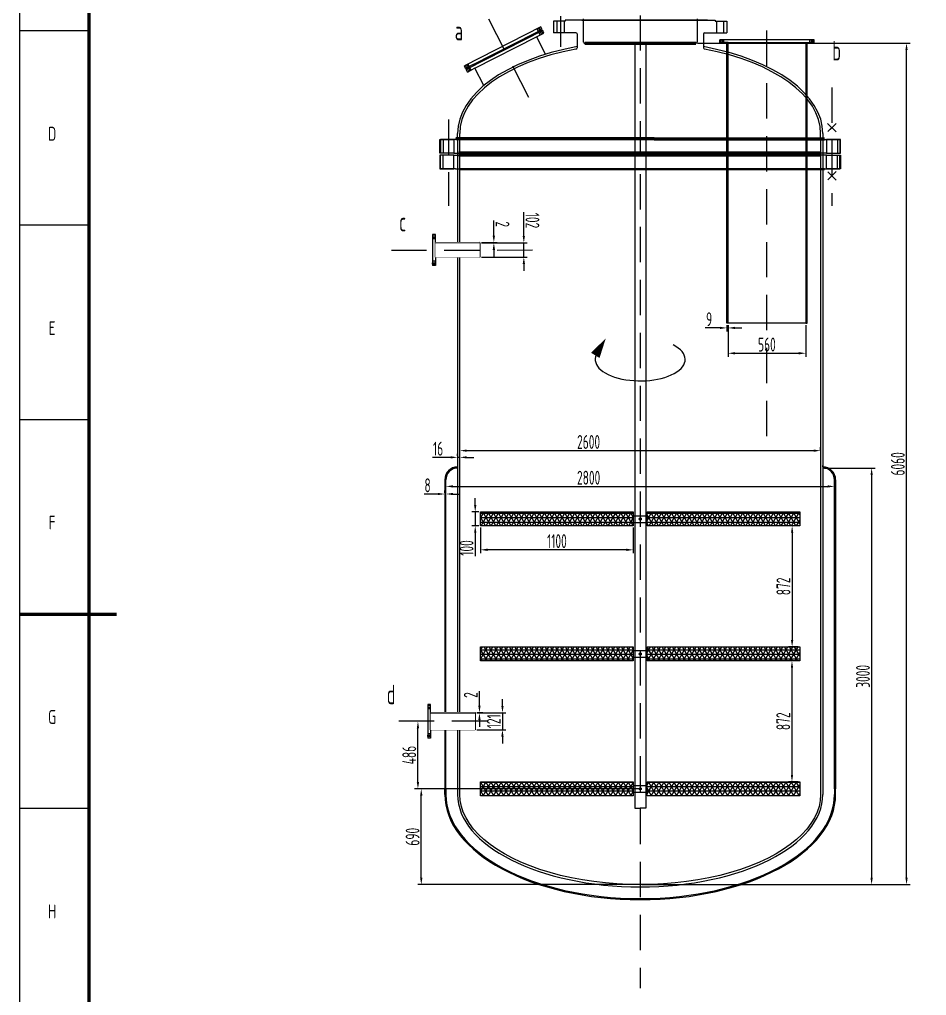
# Model space of a CAD drawing. Header units: millimetres. Extents: x 5997 to 6592, y 1999 to 2840.
# Drawn here: x 5997.7 to 6324.4, y 2282.6 to 2634 of the extents above; entities that cross this region are included whole.
import ezdxf

# ---------------------------------------------------------------- set-up
doc = ezdxf.new("R2010")
doc.units = ezdxf.units.MM
doc.set_wipeout_variables(frame=1)
doc.linetypes.add('DASHED', pattern=[19.05, 12.7, -6.35])
for name, color, linetype in [('0-Equipment', 7, 'Continuous'), ('CENTER', 10, 'DASHED'), ('DLI', 5, 'Continuous'), ('FILLIN', 6, 'DASHED'), ('INSTRUCTION', 50, 'Continuous'), ('轮廓线', 7, 'Continuous')]:
    doc.layers.add(name, color=color, linetype=linetype)
doc.layers.add('7-图框与标题栏', color=7, linetype='Continuous', lineweight=25)
doc.styles.add('5-gbcbig', font='gbenor.shx', dxfattribs={"width": 0.7, "height": 5, "bigfont": 'gbcbig.shx'})
doc.styles.add('7-gbcbig', font='gbenor.shx', dxfattribs={"width": 0.7, "height": 7, "bigfont": 'gbcbig.shx'})
doc.styles.add('Sense 8 1', font='gbenor.shx', dxfattribs={"width": 0.8, "height": 3.5})
doc.dimstyles.new('GBCBIG', dxfattribs={"dimtxt": 5, "dimasz": 2.5, "dimexe": 1.25, "dimexo": 0.625, "dimtad": 1, "dimdec": 0, "dimlfac": 20, "dimtxsty": '5-gbcbig', "dimcen": 2.5, "dimclrd": 256, "dimclrt": 256, "dimadec": 0, "dimazin": 0, "dimtfac": 1, "dimtdec": 0, "dimtmove": 0, "dimatfit": 3, "dimfxl": 0, "dimlwd": -1, "dimarcsym": 0})

# ---------------------------------------------------------------- blocks, each defined once
blk = doc.blocks.new('row')
at = {"layer": 'FILLIN'}
h = blk.add_hatch(dxfattribs=at)
h.set_pattern_fill('NET3', color=256, scale=0.5)
h.set_pattern_definition([(0, (-7807.0132, -2344.333), (0, 1.5875), []), (60, (-7807.0132, -2344.333), (-1.37481533, 0.79375), []), (120, (-7807.0132, -2344.333), (-1.37481533, -0.79375), [])])
h.paths.add_polyline_path([(-57.51, 2.53), (-57.51, -2.47), (-2.49, -2.47), (-2.49, 2.53)])
h.paths.add_polyline_path([(57.49, -2.47), (57.49, 2.53), (2.49, 2.53), (2.49, -2.47)])
for points in [[(-57.51, 2.53), (-2.49, 2.53), (-2.49, -2.47), (-57.51, -2.47)], [(2.49, 2.53), (57.49, 2.53), (57.49, -2.47), (2.49, -2.47)]]:
    blk.add_lwpolyline(points, close=True)
at = {"layer": '轮廓线'}
for p, q in [((-2.49, 1.2), (2.49, 1.2)), ((-2.49, -1.2), (2.49, -1.2))]:
    blk.add_line(p, q, dxfattribs=at)
blk.add_circle((0, 0), 0.4, dxfattribs=at)
blk = doc.blocks.new('*D136')
at = {"layer": 'Defpoints', "color": 0, "transparency": 16777216}
for p in [(6252.92, 2524.65), (6280.92, 2524.65), (6280.92, 2513.85)]:
    blk.add_point(p, dxfattribs=at)
at = {"layer": 'DLI', "color": 0, "lineweight": -2, "transparency": 16777216}
for p, q in [((6252.92, 2524.02), (6252.92, 2512.6)), ((6280.92, 2524.02), (6280.92, 2512.6))]:
    blk.add_line(p, q, dxfattribs=at)
at = {"layer": 'DLI', "transparency": 16777216}
blk.add_line((6255.42, 2513.85), (6278.42, 2513.85), dxfattribs=at)
for points in [[(6255.42, 2514.27), (6255.42, 2513.43), (6252.92, 2513.85)], [(6278.42, 2514.27), (6278.42, 2513.43), (6280.92, 2513.85)]]:
    blk.add_solid(points, dxfattribs=at)
at = {"layer": 'DLI', "transparency": 16777216, "insert": (6266.92, 2516.98), "char_height": 5, "attachment_point": 5, "style": '5-gbcbig'}
blk.add_mtext('560', dxfattribs=at)
blk = doc.blocks.new('*D137')
at = {"layer": 'Defpoints', "color": 0, "transparency": 16777216}
for p in [(6252.47, 2524.65), (6252.92, 2524.65), (6252.92, 2522.97)]:
    blk.add_point(p, dxfattribs=at)
at = {"layer": 'DLI', "color": 0, "lineweight": -2, "transparency": 16777216}
for p, q in [((6252.47, 2524.02), (6252.47, 2521.72)), ((6252.92, 2524.02), (6252.92, 2521.72))]:
    blk.add_line(p, q, dxfattribs=at)
at = {"layer": 'DLI', "transparency": 16777216}
for p, q in [((6249.97, 2522.97), (6244.74, 2522.97)), ((6252.92, 2522.97), (6252.47, 2522.97)), ((6255.42, 2522.97), (6257.92, 2522.97))]:
    blk.add_line(p, q, dxfattribs=at)
for points in [[(6249.97, 2523.39), (6249.97, 2522.56), (6252.47, 2522.97)], [(6255.42, 2523.39), (6255.42, 2522.56), (6252.92, 2522.97)]]:
    blk.add_solid(points, dxfattribs=at)
at = {"layer": 'DLI', "transparency": 16777216, "insert": (6246.1, 2526.1), "char_height": 5, "attachment_point": 5, "style": '5-gbcbig'}
blk.add_mtext('9', dxfattribs=at)
blk = doc.blocks.new('*D141')
at = {"layer": 'Defpoints', "color": 0, "transparency": 16777216}
for p in [(6161.78, 2384.36), (6161.78, 2378.31), (6171.66, 2378.31)]:
    blk.add_point(p, dxfattribs=at)
at = {"layer": 'DLI', "transparency": 16777216}
for p, q in [((6171.66, 2386.86), (6171.66, 2389.36)), ((6171.66, 2384.36), (6171.66, 2378.31)), ((6171.66, 2375.81), (6171.66, 2373.31))]:
    blk.add_line(p, q, dxfattribs=at)
at = {"layer": 'DLI', "color": 0, "lineweight": -2, "transparency": 16777216}
for p, q in [((6162.41, 2384.36), (6172.91, 2384.36)), ((6162.41, 2378.31), (6172.91, 2378.31))]:
    blk.add_line(p, q, dxfattribs=at)
at = {"layer": 'DLI', "transparency": 16777216}
for points in [[(6171.24, 2386.86), (6172.07, 2386.86), (6171.66, 2384.36)], [(6171.24, 2375.81), (6172.07, 2375.81), (6171.66, 2378.31)]]:
    blk.add_solid(points, dxfattribs=at)
at = {"layer": 'DLI', "transparency": 16777216, "insert": (6168.53, 2381.34), "char_height": 5, "attachment_point": 5, "rotation": 90, "style": '5-gbcbig'}
blk.add_mtext('121', dxfattribs=at)
blk = doc.blocks.new('*D142')
at = {"layer": 'Defpoints', "color": 0, "transparency": 16777216}
for p in [(6161.78, 2384.46), (6161.78, 2384.36), (6163.37, 2384.36)]:
    blk.add_point(p, dxfattribs=at)
at = {"layer": 'DLI', "transparency": 16777216}
for p, q in [((6163.37, 2386.96), (6163.37, 2392.13)), ((6163.37, 2384.36), (6163.37, 2384.46)), ((6163.37, 2381.86), (6163.37, 2379.36))]:
    blk.add_line(p, q, dxfattribs=at)
at = {"layer": 'DLI', "color": 0, "lineweight": -2, "transparency": 16777216}
for p, q in [((6162.41, 2384.46), (6164.62, 2384.46)), ((6162.41, 2384.36), (6164.62, 2384.36))]:
    blk.add_line(p, q, dxfattribs=at)
at = {"layer": 'DLI', "transparency": 16777216}
for points in [[(6162.95, 2386.96), (6163.78, 2386.96), (6163.37, 2384.46)], [(6162.95, 2381.86), (6163.78, 2381.86), (6163.37, 2384.36)]]:
    blk.add_solid(points, dxfattribs=at)
at = {"layer": 'DLI', "transparency": 16777216, "insert": (6160.24, 2390.8), "char_height": 5, "attachment_point": 5, "rotation": 90, "style": '5-gbcbig'}
blk.add_mtext('2', dxfattribs=at)
blk = doc.blocks.new('*D143')
at = {"layer": 'Defpoints', "color": 0, "transparency": 16777216}
for p in [(6156.29, 2478.33), (6286.29, 2478.79), (6286.29, 2478.33)]:
    blk.add_point(p, dxfattribs=at)
at = {"layer": 'DLI', "color": 0, "lineweight": -2, "transparency": 16777216}
for p, q in [((6156.29, 2478.95), (6156.29, 2480.04)), ((6286.29, 2478.95), (6286.29, 2480.04))]:
    blk.add_line(p, q, dxfattribs=at)
at = {"layer": 'DLI', "transparency": 16777216}
blk.add_line((6158.79, 2478.79), (6283.79, 2478.79), dxfattribs=at)
for points in [[(6158.79, 2479.2), (6158.79, 2478.37), (6156.29, 2478.79)], [(6283.79, 2479.2), (6283.79, 2478.37), (6286.29, 2478.79)]]:
    blk.add_solid(points, dxfattribs=at)
at = {"layer": 'DLI', "transparency": 16777216, "insert": (6202.69, 2481.91), "char_height": 5, "attachment_point": 5, "style": '5-gbcbig'}
blk.add_mtext('2600', dxfattribs=at)
blk = doc.blocks.new('*D144')
at = {"layer": 'Defpoints', "color": 0, "transparency": 16777216}
for p in [(6151.29, 2465.5), (6291.29, 2465.91), (6291.29, 2465.5)]:
    blk.add_point(p, dxfattribs=at)
at = {"layer": 'DLI', "color": 0, "lineweight": -2, "transparency": 16777216}
for p, q in [((6151.29, 2466.12), (6151.29, 2467.16)), ((6291.29, 2466.12), (6291.29, 2467.16))]:
    blk.add_line(p, q, dxfattribs=at)
at = {"layer": 'DLI', "transparency": 16777216}
blk.add_line((6153.79, 2465.91), (6288.79, 2465.91), dxfattribs=at)
for points in [[(6153.79, 2466.33), (6153.79, 2465.5), (6151.29, 2465.91)], [(6288.79, 2466.33), (6288.79, 2465.5), (6291.29, 2465.91)]]:
    blk.add_solid(points, dxfattribs=at)
at = {"layer": 'DLI', "transparency": 16777216, "insert": (6202.7, 2469.04), "char_height": 5, "attachment_point": 5, "style": '5-gbcbig'}
blk.add_mtext('2800', dxfattribs=at)
blk = doc.blocks.new('*D145')
at = {"layer": 'Defpoints', "color": 0, "transparency": 16777216}
for p in [(6155.49, 2476.37), (6155.49, 2476.34), (6156.29, 2476.34)]:
    blk.add_point(p, dxfattribs=at)
at = {"layer": 'DLI', "color": 0, "lineweight": -2, "transparency": 16777216}
for p, q in [((6155.49, 2476.97), (6155.49, 2477.62)), ((6156.29, 2476.97), (6156.29, 2477.62))]:
    blk.add_line(p, q, dxfattribs=at)
at = {"layer": 'DLI', "transparency": 16777216}
for p, q in [((6152.99, 2476.37), (6146.47, 2476.37)), ((6156.29, 2476.37), (6155.49, 2476.37)), ((6158.79, 2476.37), (6161.29, 2476.37))]:
    blk.add_line(p, q, dxfattribs=at)
for points in [[(6152.99, 2476.79), (6152.99, 2475.95), (6155.49, 2476.37)], [(6158.79, 2476.79), (6158.79, 2475.95), (6156.29, 2476.37)]]:
    blk.add_solid(points, dxfattribs=at)
at = {"layer": 'DLI', "transparency": 16777216, "insert": (6148.48, 2479.49), "char_height": 5, "attachment_point": 5, "style": '5-gbcbig'}
blk.add_mtext('16', dxfattribs=at)
blk = doc.blocks.new('*D146')
at = {"layer": 'Defpoints', "color": 0, "transparency": 16777216}
for p in [(6150.89, 2463.17), (6150.89, 2463), (6151.29, 2463)]:
    blk.add_point(p, dxfattribs=at)
at = {"layer": 'DLI', "color": 0, "lineweight": -2, "transparency": 16777216}
for p, q in [((6150.89, 2463.63), (6150.89, 2464.42)), ((6151.29, 2463.63), (6151.29, 2464.42))]:
    blk.add_line(p, q, dxfattribs=at)
at = {"layer": 'DLI', "transparency": 16777216}
for p, q in [((6148.39, 2463.17), (6143.47, 2463.17)), ((6151.29, 2463.17), (6150.89, 2463.17)), ((6153.79, 2463.17), (6156.29, 2463.17))]:
    blk.add_line(p, q, dxfattribs=at)
for points in [[(6148.39, 2463.59), (6148.39, 2462.76), (6150.89, 2463.17)], [(6153.79, 2463.59), (6153.79, 2462.76), (6151.29, 2463.17)]]:
    blk.add_solid(points, dxfattribs=at)
at = {"layer": 'DLI', "transparency": 16777216, "insert": (6144.68, 2466.3), "char_height": 5, "attachment_point": 5, "style": '5-gbcbig'}
blk.add_mtext('8', dxfattribs=at)
blk = doc.blocks.new('*D147')
at = {"layer": 'Defpoints', "color": 0, "transparency": 16777216}
for p in [(6163.78, 2451.7), (6218.79, 2451.7), (6163.78, 2443.08)]:
    blk.add_point(p, dxfattribs=at)
at = {"layer": 'DLI', "color": 0, "lineweight": -2, "transparency": 16777216}
for p, q in [((6163.78, 2451.08), (6163.78, 2441.83)), ((6218.79, 2451.08), (6218.79, 2441.83))]:
    blk.add_line(p, q, dxfattribs=at)
at = {"layer": 'DLI', "transparency": 16777216}
blk.add_line((6216.29, 2443.08), (6166.28, 2443.08), dxfattribs=at)
for points in [[(6166.28, 2443.5), (6166.28, 2442.66), (6163.78, 2443.08)], [(6216.29, 2443.5), (6216.29, 2442.66), (6218.79, 2443.08)]]:
    blk.add_solid(points, dxfattribs=at)
at = {"layer": 'DLI', "transparency": 16777216, "insert": (6191.29, 2446.21), "char_height": 5, "attachment_point": 5, "style": '5-gbcbig'}
blk.add_mtext('1100', dxfattribs=at)
blk = doc.blocks.new('*D148')
at = {"layer": 'Defpoints', "color": 0, "transparency": 16777216}
for p in [(6142.41, 2357.02), (6221.29, 2357.02), (6221.29, 2322.52)]:
    blk.add_point(p, dxfattribs=at)
at = {"layer": 'DLI', "color": 0, "lineweight": -2, "transparency": 16777216}
for p, q in [((6220.66, 2357.02), (6141.16, 2357.02)), ((6220.66, 2322.52), (6141.16, 2322.52))]:
    blk.add_line(p, q, dxfattribs=at)
at = {"layer": 'DLI', "transparency": 16777216}
blk.add_line((6142.41, 2325.02), (6142.41, 2354.52), dxfattribs=at)
for points in [[(6141.99, 2354.52), (6142.83, 2354.52), (6142.41, 2357.02)], [(6141.99, 2325.02), (6142.83, 2325.02), (6142.41, 2322.52)]]:
    blk.add_solid(points, dxfattribs=at)
at = {"layer": 'DLI', "transparency": 16777216, "insert": (6139.29, 2339.77), "char_height": 5, "attachment_point": 5, "rotation": 90, "style": '5-gbcbig'}
blk.add_mtext('690', dxfattribs=at)
blk = doc.blocks.new('*D149')
at = {"layer": 'Defpoints', "color": 0, "transparency": 16777216}
for p in [(6287.09, 2472.52), (6221.29, 2322.52), (6304.65, 2322.52)]:
    blk.add_point(p, dxfattribs=at)
at = {"layer": 'DLI', "color": 0, "lineweight": -2, "transparency": 16777216}
for p, q in [((6287.71, 2472.52), (6305.9, 2472.52)), ((6221.91, 2322.52), (6305.9, 2322.52))]:
    blk.add_line(p, q, dxfattribs=at)
at = {"layer": 'DLI', "transparency": 16777216}
blk.add_line((6304.65, 2470.02), (6304.65, 2325.02), dxfattribs=at)
for points in [[(6304.24, 2470.02), (6305.07, 2470.02), (6304.65, 2472.52)], [(6304.24, 2325.02), (6305.07, 2325.02), (6304.65, 2322.52)]]:
    blk.add_solid(points, dxfattribs=at)
at = {"layer": 'DLI', "transparency": 16777216, "insert": (6301.53, 2397.52), "char_height": 5, "attachment_point": 5, "rotation": 90, "style": '5-gbcbig'}
blk.add_mtext('3000', dxfattribs=at)
blk = doc.blocks.new('*D153')
at = {"layer": 'Defpoints', "color": 0, "transparency": 16777216}
for p in [(6278.78, 2451.7), (6276.01, 2408.13), (6278.78, 2408.13)]:
    blk.add_point(p, dxfattribs=at)
at = {"layer": 'DLI', "color": 0, "lineweight": -2, "transparency": 16777216}
for p, q in [((6278.16, 2451.7), (6274.76, 2451.7)), ((6278.16, 2408.13), (6274.76, 2408.13))]:
    blk.add_line(p, q, dxfattribs=at)
at = {"layer": 'DLI', "transparency": 16777216}
blk.add_line((6276.01, 2449.2), (6276.01, 2410.63), dxfattribs=at)
for points in [[(6275.59, 2449.2), (6276.43, 2449.2), (6276.01, 2451.7)], [(6275.59, 2410.63), (6276.43, 2410.63), (6276.01, 2408.13)]]:
    blk.add_solid(points, dxfattribs=at)
at = {"layer": 'DLI', "transparency": 16777216, "insert": (6272.88, 2429.91), "char_height": 5, "attachment_point": 5, "rotation": 90, "style": '5-gbcbig'}
blk.add_mtext('872', dxfattribs=at)
blk = doc.blocks.new('*D154')
at = {"layer": 'Defpoints', "color": 0, "transparency": 16777216}
for p in [(6163.78, 2456.7), (6161.85, 2451.7), (6163.78, 2451.7)]:
    blk.add_point(p, dxfattribs=at)
at = {"layer": 'DLI', "transparency": 16777216}
for p, q in [((6161.85, 2459.2), (6161.85, 2461.7)), ((6161.85, 2456.7), (6161.85, 2451.7)), ((6161.85, 2449.2), (6161.85, 2440.78))]:
    blk.add_line(p, q, dxfattribs=at)
at = {"layer": 'DLI', "color": 0, "lineweight": -2, "transparency": 16777216}
for p, q in [((6163.16, 2456.7), (6160.6, 2456.7)), ((6163.16, 2451.7), (6160.6, 2451.7))]:
    blk.add_line(p, q, dxfattribs=at)
at = {"layer": 'DLI', "transparency": 16777216}
for points in [[(6161.43, 2459.2), (6162.27, 2459.2), (6161.85, 2456.7)], [(6161.43, 2449.2), (6162.27, 2449.2), (6161.85, 2451.7)]]:
    blk.add_solid(points, dxfattribs=at)
at = {"layer": 'DLI', "transparency": 16777216, "insert": (6158.73, 2443.74), "char_height": 5, "attachment_point": 5, "rotation": 90, "style": '5-gbcbig'}
blk.add_mtext('100', dxfattribs=at)
blk = doc.blocks.new('*D156')
at = {"layer": 'Defpoints', "color": 0, "transparency": 16777216}
for p in [(6278.78, 2403.13), (6275.96, 2359.55), (6278.78, 2359.55)]:
    blk.add_point(p, dxfattribs=at)
at = {"layer": 'DLI', "color": 0, "lineweight": -2, "transparency": 16777216}
for p, q in [((6278.16, 2403.13), (6274.71, 2403.13)), ((6278.16, 2359.55), (6274.71, 2359.55))]:
    blk.add_line(p, q, dxfattribs=at)
at = {"layer": 'DLI', "transparency": 16777216}
blk.add_line((6275.96, 2400.63), (6275.96, 2362.05), dxfattribs=at)
for points in [[(6275.54, 2400.63), (6276.37, 2400.63), (6275.96, 2403.13)], [(6275.54, 2362.05), (6276.37, 2362.05), (6275.96, 2359.55)]]:
    blk.add_solid(points, dxfattribs=at)
at = {"layer": 'DLI', "transparency": 16777216, "insert": (6272.83, 2381.34), "char_height": 5, "attachment_point": 5, "rotation": 90, "style": '5-gbcbig'}
blk.add_mtext('872', dxfattribs=at)
blk = doc.blocks.new('*D157')
at = {"layer": 'Defpoints', "color": 0, "transparency": 16777216}
for p in [(6141.21, 2381.34), (6144.78, 2381.34), (6163.78, 2357.02)]:
    blk.add_point(p, dxfattribs=at)
at = {"layer": 'DLI', "color": 0, "lineweight": -2, "transparency": 16777216}
for p, q in [((6144.16, 2381.34), (6139.96, 2381.34)), ((6163.16, 2357.02), (6139.96, 2357.02))]:
    blk.add_line(p, q, dxfattribs=at)
at = {"layer": 'DLI', "transparency": 16777216}
blk.add_line((6141.21, 2359.52), (6141.21, 2378.84), dxfattribs=at)
for points in [[(6140.79, 2378.84), (6141.63, 2378.84), (6141.21, 2381.34)], [(6140.79, 2359.52), (6141.63, 2359.52), (6141.21, 2357.02)]]:
    blk.add_solid(points, dxfattribs=at)
at = {"layer": 'DLI', "transparency": 16777216, "insert": (6138.08, 2369.18), "char_height": 5, "attachment_point": 5, "rotation": 90, "style": '5-gbcbig'}
blk.add_mtext('486', dxfattribs=at)
blk = doc.blocks.new('*D164')
at = {"layer": 'Defpoints', "color": 0, "transparency": 16777216}
for p in [(6241.29, 2625.53), (6317.23, 2625.53), (6221.29, 2322.52)]:
    blk.add_point(p, dxfattribs=at)
at = {"layer": 'DLI', "color": 0, "lineweight": -2, "transparency": 16777216}
for p, q in [((6241.91, 2625.53), (6318.48, 2625.53)), ((6221.91, 2322.52), (6318.48, 2322.52))]:
    blk.add_line(p, q, dxfattribs=at)
at = {"layer": 'DLI', "transparency": 16777216}
blk.add_line((6317.23, 2325.02), (6317.23, 2623.03), dxfattribs=at)
for points in [[(6316.81, 2623.03), (6317.64, 2623.03), (6317.23, 2625.53)], [(6316.81, 2325.02), (6317.64, 2325.02), (6317.23, 2322.52)]]:
    blk.add_solid(points, dxfattribs=at)
at = {"layer": 'DLI', "transparency": 16777216, "insert": (6314.1, 2474.02), "char_height": 5, "attachment_point": 5, "rotation": 90, "style": '5-gbcbig'}
blk.add_mtext('6060', dxfattribs=at)
blk = doc.blocks.new('*D171')
at = {"layer": 'Defpoints', "color": 0, "transparency": 16777216}
for p in [(6163.48, 2553.58), (6163.49, 2548.48), (6179.36, 2548.5)]:
    blk.add_point(p, dxfattribs=at)
at = {"layer": 'DLI', "transparency": 16777216}
for p, q in [((6179.35, 2556.1), (6179.34, 2564.69)), ((6179.36, 2548.5), (6179.36, 2553.6)), ((6179.37, 2546), (6179.37, 2543.5))]:
    blk.add_line(p, q, dxfattribs=at)
at = {"layer": 'DLI', "color": 0, "lineweight": -2, "transparency": 16777216}
for p, q in [((6164.11, 2553.58), (6180.61, 2553.6)), ((6164.11, 2548.48), (6180.61, 2548.5))]:
    blk.add_line(p, q, dxfattribs=at)
at = {"layer": 'DLI', "transparency": 16777216}
for points in [[(6179.77, 2556.1), (6178.94, 2556.1), (6179.36, 2553.6)], [(6179.78, 2546), (6178.95, 2546), (6179.36, 2548.5)]]:
    blk.add_solid(points, dxfattribs=at)
at = {"layer": 'DLI', "transparency": 16777216, "insert": (6182.47, 2561.65), "char_height": 5, "attachment_point": 5, "rotation": 270.072, "style": '5-gbcbig'}
blk.add_mtext('102', dxfattribs=at)
blk = doc.blocks.new('*D172')
at = {"layer": 'Defpoints', "color": 0, "transparency": 16777216}
for p in [(6163.48, 2553.68), (6163.48, 2553.58), (6168.56, 2553.58)]:
    blk.add_point(p, dxfattribs=at)
at = {"layer": 'DLI', "transparency": 16777216}
for p, q in [((6168.55, 2556.18), (6168.55, 2561.64)), ((6168.56, 2553.58), (6168.56, 2553.68)), ((6168.56, 2551.08), (6168.56, 2548.58))]:
    blk.add_line(p, q, dxfattribs=at)
at = {"layer": 'DLI', "color": 0, "lineweight": -2, "transparency": 16777216}
for p, q in [((6164.11, 2553.68), (6169.81, 2553.68)), ((6164.11, 2553.58), (6169.81, 2553.58))]:
    blk.add_line(p, q, dxfattribs=at)
at = {"layer": 'DLI', "transparency": 16777216}
for points in [[(6168.97, 2556.18), (6168.14, 2556.18), (6168.56, 2553.68)], [(6168.98, 2551.08), (6168.14, 2551.08), (6168.56, 2553.58)]]:
    blk.add_solid(points, dxfattribs=at)
at = {"layer": 'DLI', "transparency": 16777216, "insert": (6171.67, 2560.31), "char_height": 5, "attachment_point": 5, "rotation": 270.072, "style": '5-gbcbig'}
blk.add_mtext('2', dxfattribs=at)

msp = doc.modelspace()

# ---------------------------------------------------------------- linework, layer by layer
for p, q in [((6219.2866, 2625.5006), (6219.2866, 2350.016)), ((6223.2866, 2625.5006), (6223.2866, 2350.016)), ((6252.4713, 2524.6495), (6252.4713, 2625.7018)), ((6280.9213, 2625.7018), (6281.0213, 2625.7018)), ((6281.3713, 2524.6495), (6281.3713, 2625.7018)), ((6155.4866, 2591.016), (6155.4866, 2593.016)), ((6155.4866, 2591.016), (6155.4866, 2355.016)), ((6156.2866, 2591.016), (6155.8866, 2591.016)), ((6156.2866, 2355.016), (6156.2866, 2593.016)), ((6286.2866, 2591.016), (6286.2866, 2593.016)), ((6286.2866, 2591.016), (6286.2866, 2357.016)), ((6286.2866, 2591.016), (6287.0866, 2591.016)), ((6287.0866, 2593.016), (6287.0866, 2591.016)), ((6287.0866, 2591.016), (6287.0866, 2357.016)), ((6252.9213, 2524.6495), (6252.4713, 2524.6495)), ((6280.9213, 2524.6495), (6281.3713, 2524.6495)), ((6287.0866, 2473.016), (6287.0866, 2473.416)), ((6287.0866, 2473.016), (6287.0866, 2365.366)), ((6287.0866, 2473.016), (6287.0866, 2468.816)), ((6150.8866, 2468.316), (6150.8866, 2357.016)), ((6151.2866, 2357.016), (6151.2866, 2468.316)), ((6291.2866, 2357.016), (6291.2866, 2468.316)), ((6291.6866, 2468.316), (6291.6866, 2357.016)), ((6150.8866, 2355.016), (6150.8866, 2357.016)), ((6151.2866, 2357.016), (6151.2866, 2355.016)), ((6286.2866, 2357.016), (6286.2866, 2355.016)), ((6287.0866, 2357.016), (6287.0866, 2355.016)), ((6291.2866, 2357.016), (6291.2866, 2355.016)), ((6291.6866, 2355.016), (6291.6866, 2357.016)), ((6219.2866, 2350.016), (6221.2866, 2350.016)), ((6223.2866, 2350.016), (6221.2866, 2350.016))]:
    msp.add_line(p, q)
for centre, radius, start, end in [((6198.0347, 2623.8745), 0.5, 280.793975, 360), ((6244.5385, 2623.8745), 0.5, 180, 259.206025), ((6155.4866, 2468.316), 4.6, 90, 180), ((6155.4866, 2468.316), 4.2, 90, 180), ((6287.0866, 2468.316), 4.6, 0, 90), ((6287.0866, 2468.316), 4.2, 0, 90)]:
    msp.add_arc(centre, radius, start, end)
for centre, major_axis, ratio, start_param, end_param in [((6221.2866, 2593.016), (-65.8, 0), 0.50607903, 5.06545205, 6.28318531), ((6221.2866, 2593.016), (-65, 0), 0.5, 5.07667359, 6.28318531), ((6221.2866, 2593.016), (-65.8, 0), 0.50607903, 3.14159265, 4.35932591), ((6221.2866, 2593.016), (-65, 0), 0.5, 3.14159265, 4.34810437), ((6221.2866, 2355.016), (-70.4, 0), 0.53835227, 6.28318531, 9.42477796), ((6221.2866, 2355.016), (-70, 0), 0.53571429, 6.28318531, 9.42477796), ((6221.2866, 2355.016), (-65.8, 0), 0.50607903, 6.28318531, 9.42477796)]:
    msp.add_ellipse(centre, major_axis=major_axis, ratio=ratio, start_param=start_param, end_param=end_param)
at = {"extrusion": (0, 0, -1)}
msp.add_ellipse((6221.2866, 2355.016), major_axis=(-65, 0), ratio=0.5, start_param=3.14159265, end_param=6.28318531, dxfattribs=at)
at = {"layer": '0-Equipment'}
for p, q in [((6190.0347, 2633.414), (6190.0347, 2629.214)), ((6194.2347, 2633.414), (6190.0347, 2633.414)), ((6191.2347, 2633.414), (6191.2347, 2629.214)), ((6193.8347, 2633.414), (6193.8347, 2629.214)), ((6221.2847, 2633.814), (6194.2347, 2633.814)), ((6194.2347, 2633.814), (6194.2347, 2633.414)), ((6200.2598, 2633.814), (6221.3651, 2633.814)), ((6200.7847, 2634.214), (6200.7847, 2626.0043)), ((6221.2847, 2633.814), (6248.3347, 2633.814)), ((6245.4704, 2633.814), (6221.3651, 2633.814)), ((6241.7847, 2634.214), (6241.7847, 2626.0277)), ((6248.3347, 2633.814), (6248.3347, 2633.414)), ((6248.3347, 2633.414), (6252.5347, 2633.414)), ((6248.7347, 2633.414), (6248.7347, 2629.214)), ((6251.3347, 2633.414), (6251.3347, 2629.214)), ((6252.5347, 2633.414), (6252.5347, 2629.214)), ((6198.1347, 2629.214), (6190.0347, 2629.214)), ((6198.5347, 2628.814), (6198.5347, 2623.8745)), ((6244.0385, 2628.814), (6244.0385, 2623.8745)), ((6244.4385, 2629.214), (6252.5385, 2629.214)), ((6247.4347, 2629.214), (6252.5347, 2629.214)), ((6198.5347, 2625.4875), (6198.5435, 2625.4365)), ((6244.0385, 2625.4875), (6244.0297, 2625.4365)), ((6244.0347, 2625.4875), (6244.0306, 2625.4633)), ((6149.1366, 2585.916), (6149.1366, 2590.866)), ((6149.1366, 2590.866), (6150.2616, 2590.866)), ((6150.2616, 2590.866), (6149.3366, 2590.866)), ((6149.3366, 2590.866), (6149.3366, 2585.916)), ((6154.7366, 2590.866), (6150.2616, 2590.866)), ((6150.2616, 2590.866), (6150.2616, 2585.916)), ((6150.2616, 2590.866), (6154.1866, 2590.866)), ((6154.1866, 2590.866), (6154.1866, 2585.916)), ((6154.8866, 2591.016), (6154.7366, 2590.866)), ((6156.2866, 2591.016), (6155.9866, 2591.016)), ((6287.6866, 2591.016), (6287.8366, 2590.866)), ((6287.8366, 2590.866), (6292.3116, 2590.866)), ((6292.3116, 2590.866), (6288.3866, 2590.866)), ((6288.3866, 2590.866), (6288.3866, 2585.916)), ((6292.3116, 2590.866), (6292.3116, 2585.916)), ((6293.4366, 2590.866), (6292.3116, 2590.866)), ((6292.3116, 2590.866), (6293.2366, 2590.866)), ((6293.2366, 2590.866), (6293.2366, 2585.916)), ((6293.4366, 2585.916), (6293.4366, 2590.866)), ((6150.2616, 2585.916), (6149.1366, 2585.916)), ((6150.2616, 2585.2036), (6149.1366, 2585.2036)), ((6149.1366, 2585.2036), (6149.1366, 2580.2536)), ((6149.3366, 2580.2536), (6149.3366, 2585.2036)), ((6154.1866, 2585.916), (6150.2616, 2585.916)), ((6150.2616, 2580.2536), (6150.2616, 2585.2036)), ((6154.1866, 2585.2036), (6150.2616, 2585.2036)), ((6154.1866, 2585.916), (6155.9866, 2585.916)), ((6154.1866, 2580.2536), (6154.1866, 2585.2036)), ((6154.1866, 2585.2036), (6155.9866, 2585.2036)), ((6286.5866, 2585.916), (6286.2866, 2585.916)), ((6286.5866, 2585.2036), (6286.2866, 2585.2036)), ((6288.3866, 2585.916), (6286.5866, 2585.916)), ((6288.3866, 2585.2036), (6286.5866, 2585.2036)), ((6288.3866, 2585.916), (6292.3116, 2585.916)), ((6288.3866, 2580.2536), (6288.3866, 2585.2036)), ((6288.3866, 2585.2036), (6292.3116, 2585.2036)), ((6292.3116, 2585.916), (6293.4366, 2585.916)), ((6292.3116, 2580.2536), (6292.3116, 2585.2036)), ((6292.3116, 2585.2036), (6293.4366, 2585.2036)), ((6293.2366, 2580.2536), (6293.2366, 2585.2036)), ((6293.4366, 2585.2036), (6293.4366, 2580.2536)), ((6149.1366, 2580.2536), (6150.2616, 2580.2536)), ((6150.2616, 2580.2536), (6149.3366, 2580.2536)), ((6154.7366, 2580.2536), (6150.2616, 2580.2536)), ((6150.2616, 2580.2536), (6154.1866, 2580.2536)), ((6154.8866, 2580.1036), (6154.7366, 2580.2536)), ((6226.3651, 2580.1036), (6154.8866, 2580.1036)), ((6156.2866, 2580.1036), (6155.9866, 2580.1036)), ((6287.6866, 2580.1036), (6287.8366, 2580.2536)), ((6287.8366, 2580.2536), (6292.3116, 2580.2536)), ((6292.3116, 2580.2536), (6288.3866, 2580.2536)), ((6293.4366, 2580.2536), (6292.3116, 2580.2536)), ((6292.3116, 2580.2536), (6293.2366, 2580.2536))]:
    msp.add_line(p, q, dxfattribs=at)
at = {"layer": '0-Equipment', "lineweight": 60}
for p, q in [((6201.285, 2625.5043), (6241.285, 2625.5277)), ((6226.3651, 2591.016), (6154.8866, 2591.016)), ((6226.3651, 2591.016), (6287.6866, 2591.016)), ((6286.2866, 2585.916), (6155.9866, 2585.916)), ((6286.2866, 2585.2036), (6155.9866, 2585.2036))]:
    msp.add_line(p, q, dxfattribs=at)
at = {"layer": '0-Equipment', "lineweight": 40}
for p, q in [((6156.2866, 2591.016), (6286.2866, 2591.016)), ((6156.2866, 2580.1036), (6287.6866, 2580.1036))]:
    msp.add_line(p, q, dxfattribs=at)
at = {"layer": '0-Equipment'}
for centre, radius, start, end in [((6198.1347, 2628.814), 0.4, 0, 90), ((6244.4385, 2628.814), 0.4, 90, 180), ((6201.2847, 2626.0043), 0.5, 180, 270.033579), ((6241.2847, 2626.0277), 0.5, 270.033579, 0)]:
    msp.add_arc(centre, radius, start, end, dxfattribs=at)
at = {"layer": '7-图框与标题栏'}
for p, q in [((6022.6734, 2629.9355), (5997.6734, 2629.9355)), ((6022.6734, 2559.9355), (5997.6734, 2559.9355)), ((6022.6734, 2489.9355), (5997.6734, 2489.9355)), ((6022.6734, 2419.9355), (5997.6734, 2419.9355)), ((6022.6734, 2349.9355), (5997.6734, 2349.9355))]:
    msp.add_line(p, q, dxfattribs=at)
at = {"layer": '7-图框与标题栏', "lineweight": 60}
msp.add_line((5997.6734, 2419.9355), (6032.6734, 2419.9355), dxfattribs=at)
at = {"layer": '7-图框与标题栏'}
msp.add_lwpolyline([(5997.6734, 2840.4355), (5997.6734, 1999.4355), (6591.6734, 1999.4355), (6591.6734, 2840.4355)], close=True, dxfattribs=at)
at = {"layer": '7-图框与标题栏', "lineweight": 60}
msp.add_lwpolyline([(6022.6734, 2830.4355), (6022.6734, 2009.4355), (6581.6734, 2009.4355), (6581.6734, 2830.4355)], close=True, dxfattribs=at)
at = {"layer": 'CENTER'}
for p, q in [((6221.2866, 2787.9168), (6221.2866, 2285.2962)), ((6192.6151, 2654.2537), (6192.6151, 2624.1717)), ((6266.9213, 2484.0456), (6266.9213, 2641.7226)), ((6166.6288, 2634.2929), (6181.4789, 2605.148)), ((6290.3722, 2609.5599), (6290.3722, 2566.9481)), ((6152.201, 2598.0535), (6152.201, 2566.9481))]:
    msp.add_line(p, q, dxfattribs=at)
at = {"layer": 'INSTRUCTION'}
for p, q in [((6291.8258, 2593.5548), (6288.8145, 2596.5709)), ((6291.8411, 2596.5854), (6288.9033, 2593.6522)), ((6288.9033, 2593.6522), (6290.3182, 2595.0648)), ((6290.3182, 2595.0648), (6291.8411, 2596.5854)), ((6291.8545, 2576.2053), (6288.8432, 2579.2214)), ((6291.8697, 2579.2358), (6288.9319, 2576.3027)), ((6290.3468, 2577.7153), (6291.8697, 2579.2358))]:
    msp.add_line(p, q, dxfattribs=at)
msp.add_lwpolyline([(6208.883, 2519.2113, 0, 3.597, 0), (6205.0985, 2513.0932, 3.597, 3.597, 0)], format="xyseb", dxfattribs=at)
msp.add_ellipse((6221.2866, 2511.6155), major_axis=(-16.1993, 0), ratio=0.47609695, start_param=5.78229585, end_param=10.17406863, dxfattribs=at)
at = {"layer": '轮廓线'}
for p, q in [((6185.4806, 2631.3257), (6157.9485, 2617.2973)), ((6186.1468, 2630.0181), (6158.6148, 2615.9897)), ((6161.0755, 2617.7683), (6183.2616, 2629.0727)), ((6183.2616, 2629.0727), (6185.9346, 2630.4347)), ((6183.9278, 2627.7651), (6186.6008, 2629.1271)), ((6184.8103, 2629.3371), (6184.1441, 2630.6447)), ((6184.5896, 2630.8717), (6185.0436, 2629.9807)), ((6185.2643, 2628.4461), (6184.8103, 2629.3371)), ((6185.4891, 2630.2077), (6185.0351, 2631.0987)), ((6185.2558, 2629.5641), (6185.7098, 2628.6731)), ((6185.9346, 2630.4347), (6185.4806, 2631.3257)), ((6186.1553, 2628.9001), (6185.7013, 2629.7911)), ((6186.6008, 2629.1271), (6186.1468, 2630.0181)), ((6161.7418, 2616.4607), (6183.9278, 2627.7651)), ((6183.9278, 2627.7651), (6187.1311, 2621.4784)), ((6249.9213, 2625.7018), (6249.9213, 2626.7018)), ((6283.9213, 2626.7018), (6249.9213, 2626.7018)), ((6252.9213, 2625.7018), (6249.9213, 2625.7018)), ((6249.9213, 2625.7018), (6250.4213, 2625.7018)), ((6250.4213, 2625.7018), (6250.4213, 2626.7018)), ((6250.4213, 2626.7018), (6250.9213, 2626.7018)), ((6250.9213, 2626.7018), (6250.9213, 2625.7018)), ((6250.9213, 2625.7018), (6251.4213, 2625.7018)), ((6251.4213, 2625.7018), (6251.4213, 2626.7018)), ((6252.9213, 2524.6495), (6252.9213, 2625.7018)), ((6252.9213, 2625.7018), (6280.9213, 2625.7018)), ((6280.9213, 2625.7018), (6280.9213, 2524.6495)), ((6280.9213, 2625.7018), (6283.9213, 2625.7018)), ((6282.4213, 2625.7018), (6282.4213, 2626.7018)), ((6282.9213, 2626.7018), (6282.9213, 2625.7018)), ((6283.4213, 2625.7018), (6283.4213, 2626.7018)), ((6283.9213, 2625.7018), (6283.9213, 2626.7018)), ((6159.9513, 2616.6707), (6159.285, 2617.9783)), ((6158.4025, 2616.4063), (6157.9485, 2617.2973)), ((6158.394, 2617.5243), (6158.8395, 2617.7513)), ((6158.848, 2616.6333), (6158.394, 2617.5243)), ((6161.0755, 2617.7683), (6158.4025, 2616.4063)), ((6158.4025, 2616.4063), (6158.848, 2616.6333)), ((6159.0688, 2615.0987), (6158.6148, 2615.9897)), ((6158.8395, 2617.7513), (6159.2935, 2616.8603)), ((6159.0603, 2616.2167), (6159.5058, 2616.4437)), ((6159.5143, 2615.3257), (6159.0603, 2616.2167)), ((6161.7418, 2616.4607), (6159.0688, 2615.0987)), ((6159.0688, 2615.0987), (6159.5143, 2615.3257)), ((6159.2935, 2616.8603), (6159.739, 2617.0873)), ((6159.5058, 2616.4437), (6159.9598, 2615.5527)), ((6160.4053, 2615.7797), (6159.9513, 2616.6707)), ((6159.9598, 2615.5527), (6160.4053, 2615.7797)), ((6164.9296, 2610.2043), (6161.7418, 2616.4607)), ((6147.4796, 2556.556), (6146.4796, 2556.5547)), ((6146.4796, 2556.5547), (6146.4936, 2545.4547)), ((6147.4803, 2556.056), (6146.4803, 2556.0547)), ((6146.4809, 2555.5547), (6147.4809, 2555.556)), ((6147.4815, 2555.056), (6146.4815, 2555.0547)), ((6147.4834, 2553.556), (6147.4796, 2556.556)), ((6147.4834, 2553.556), (6163.4834, 2553.5761)), ((6147.4898, 2548.456), (6147.4834, 2553.556)), ((6163.4834, 2553.5761), (6163.4898, 2548.4761)), ((6163.4898, 2548.4761), (6147.4898, 2548.456)), ((6147.4898, 2548.456), (6147.4936, 2545.456)), ((6147.4917, 2546.956), (6146.4917, 2546.9547)), ((6146.4923, 2546.4547), (6147.4923, 2546.456)), ((6146.493, 2545.9547), (6146.4923, 2546.4547)), ((6147.493, 2545.956), (6146.493, 2545.9547)), ((6147.4936, 2545.456), (6146.4936, 2545.4547)), ((6147.4923, 2546.456), (6147.4917, 2546.956)), ((6147.4936, 2545.456), (6147.493, 2545.956)), ((6280.9213, 2524.6495), (6252.9213, 2524.6495)), ((6145.7814, 2387.3627), (6144.7814, 2387.3627)), ((6144.7814, 2387.3627), (6144.7814, 2375.3127)), ((6145.7814, 2386.8627), (6144.7814, 2386.8627)), ((6144.7814, 2386.3627), (6145.7814, 2386.3627)), ((6145.7814, 2384.3627), (6145.7814, 2387.3627)), ((6145.7814, 2385.8627), (6144.7814, 2385.8627)), ((6145.7814, 2378.3127), (6145.7814, 2384.3627)), ((6145.7814, 2384.3627), (6161.7814, 2384.3627)), ((6161.7814, 2384.3627), (6161.7814, 2378.3127)), ((6145.7814, 2376.8127), (6144.7814, 2376.8127)), ((6144.7814, 2375.8127), (6144.7814, 2376.3127)), ((6144.7814, 2376.3127), (6145.7814, 2376.3127)), ((6145.7814, 2375.8127), (6144.7814, 2375.8127)), ((6161.7814, 2378.3127), (6145.7814, 2378.3127)), ((6145.7814, 2378.3127), (6145.7814, 2375.3127)), ((6145.7814, 2376.3127), (6145.7814, 2376.8127)), ((6145.7814, 2375.3127), (6145.7814, 2375.8127)), ((6145.7814, 2375.3127), (6144.7814, 2375.3127))]:
    msp.add_line(p, q, dxfattribs=at)

# ---------------------------------------------------------------- block references
for p in [(6221.2866, 2454.166), (6221.2866, 2405.591), (6221.2866, 2357.016)]:
    msp.add_blockref('row', p)

# ---------------------------------------------------------------- texts
at = {"layer": '7-图框与标题栏', "char_height": 5, "width": 10, "attachment_point": 5, "style": 'Sense 8 1'}
for s, insert in [('D', (6009.4234, 2592.8883)), ('E', (6009.4234, 2522.8883)), ('F', (6009.4234, 2452.8883)), ('G', (6009.4234, 2382.8883)), ('H', (6009.4234, 2312.8883))]:
    msp.add_mtext(s, dxfattribs=dict(at, insert=insert))
at = {"layer": 'INSTRUCTION', "char_height": 7, "attachment_point": 1, "style": '7-gbcbig'}
for s, insert in [('a', (6154.4929, 2633.5004)), ('b', (6290.5217, 2626.2767)), ('d', (6129.9794, 2394.4929))]:
    msp.add_mtext_dynamic_manual_height_columns(s, width=7.208608, gutter_width=12.5, heights=[0], dxfattribs=dict(at, insert=insert))
at = {"layer": 'INSTRUCTION', "insert": (6134.4553, 2564.6995), "char_height": 7, "attachment_point": 1, "rotation": 0.072004, "style": '7-gbcbig'}
msp.add_mtext_dynamic_manual_height_columns('c', width=7.208608, gutter_width=12.5, heights=[0], dxfattribs=at)

# ---------------------------------------------------------------- dimensions: what is measured, and where the dimension line sits
at = {"layer": 'DLI'}
for base, p1, p2, picture, middle in [((6317.2273, 2625.5277), (6221.2866, 2322.516), (6241.285, 2625.5277), '*D164', (6314.1023, 2474.0219)), ((6304.6543, 2322.516), (6287.0866, 2472.516), (6221.2866, 2322.516), '*D149', (6301.5293, 2397.516)), ((6161.8512, 2451.7002), (6163.7814, 2456.7002), (6163.7814, 2451.7002), '*D154', (6158.7262, 2443.7407)), ((6276.0084584334, 2408.1251864372), (6278.7814459207, 2451.7001864372), (6278.7814459209, 2408.1251864372), '*D153', (6272.8834584334, 2429.9126864372)), ((6275.9581689765, 2359.5501864372), (6278.7814459209, 2403.1251864372), (6278.7814459209, 2359.5501864372), '*D156', (6272.8331689765, 2381.3376864372)), ((6142.4106, 2357.016), (6221.2866, 2322.516), (6221.2866, 2357.016), '*D148', (6139.2856, 2339.766))]:
    dim = msp.add_linear_dim(base=base, p1=p1, p2=p2, angle=90, dimstyle='GBCBIG', dxfattribs=at)
    dim.commit()
    dim.dimension.update_dxf_attribs({"geometry": picture, "text_midpoint": middle})
for base, p1, p2, picture, middle in [((6252.9213, 2522.9727), (6252.4713, 2524.6495), (6252.9213, 2524.6495), '*D137', (6246.1033, 2522.9727)), ((6286.2866, 2478.7877), (6156.2866, 2478.3293), (6286.2866, 2478.3293), '*D143', (6202.6905, 2478.7877)), ((6291.2866, 2465.9129), (6151.2866, 2465.4957), (6291.2866, 2465.4957), '*D144', (6202.6999, 2465.9129))]:
    dim = msp.add_linear_dim(base=base, p1=p1, p2=p2, dimstyle='GBCBIG', dxfattribs=at)
    dim.commit()
    dim.dimension.update_dxf_attribs({"geometry": picture, "text_midpoint": middle, "dimtype": 160})
for base, p1, p2, picture, middle in [((6280.9213, 2513.8512), (6252.9213, 2524.6495), (6280.9213, 2524.6495), '*D136', (6266.9213, 2516.9762)), ((6155.4866, 2476.3696), (6156.2866, 2476.3415), (6155.4866, 2476.3415), '*D145', (6148.4768, 2479.4946)), ((6150.8866, 2463.1731), (6151.2866, 2463.0048), (6150.8866, 2463.0048), '*D146', (6144.6783, 2466.2981)), ((6163.7814, 2443.0809), (6218.7918, 2451.7002), (6163.7814, 2451.7002), '*D147', (6191.2866, 2446.2059))]:
    dim = msp.add_linear_dim(base=base, p1=p1, p2=p2, dimstyle='GBCBIG', dxfattribs=at)
    dim.commit()
    dim.dimension.update_dxf_attribs({"geometry": picture, "text_midpoint": middle})

# ---------------------------------------------------------------- next in the draw order: wipeouts: each hides what was drawn before it
for points in [[(6147.4834, 2553.556), (6163.4834, 2553.5761), (6163.4898, 2548.4761), (6147.4898, 2548.456)], [(6145.7814, 2384.3627), (6161.7814, 2384.3627), (6161.7814, 2378.3127), (6145.7814, 2378.3127)]]:
    msp.add_wipeout(points)

# ---------------------------------------------------------------- next in the draw order: linework, layer by layer
for p, q in [((6163.4833, 2553.6761), (6147.4833, 2553.656)), ((6163.4834, 2553.5761), (6163.4833, 2553.6761)), ((6145.7814, 2384.3627), (6145.7814, 2384.4627)), ((6145.7814, 2384.4627), (6161.7814, 2384.4627)), ((6161.7814, 2384.4627), (6161.7814, 2384.3627))]:
    msp.add_line(p, q)
at = {"layer": 'CENTER'}
for p, q in [((6131.6309, 2550.986), (6188.4993, 2551.0341)), ((6166.1206, 2381.3377), (6129.7606, 2381.3377))]:
    msp.add_line(p, q, dxfattribs=at)

# ---------------------------------------------------------------- next in the draw order: wipeouts: each hides what was drawn before it
for points in [[(6147.49, 2548.356), (6147.4898, 2548.456), (6163.4898, 2548.4761), (6163.4899, 2548.3761)], [(6145.7814, 2378.2127), (6145.7814, 2378.3127), (6161.7814, 2378.3127), (6161.7814, 2378.2127), (6161.7814, 2378.2127), (6161.7814, 2378.2127)]]:
    msp.add_wipeout(points)

# ---------------------------------------------------------------- next in the draw order: dimensions: what is measured, and where the dimension line sits
at = {"layer": 'DLI'}
dim = msp.add_linear_dim(base=(6141.2084, 2381.3377), p1=(6163.7814, 2357.016), p2=(6144.7814, 2381.3377), angle=90, dimstyle='GBCBIG', dxfattribs=at)
dim.commit()
dim.dimension.update_dxf_attribs({"geometry": '*D157', "text_midpoint": (6141.2084, 2369.1769), "dimtype": 160})

# ---------------------------------------------------------------- next in the draw order: wipeouts: each hides what was drawn before it
for points in [[(6147.4833, 2553.656), (6147.4834, 2553.556), (6163.4834, 2553.5761), (6163.4833, 2553.6761)], [(6145.7814, 2384.4627), (6145.7814, 2384.3627), (6161.7814, 2384.3627), (6161.7814, 2384.4627), (6161.7814, 2384.4627), (6161.7814, 2384.4627)]]:
    msp.add_wipeout(points)

# ---------------------------------------------------------------- next in the draw order: dimensions: what is measured, and where the dimension line sits
for base, p1, p2, angle, picture, middle in [((6179.3623, 2548.496), (6163.4834, 2553.5761), (6163.4898, 2548.4761), 90.072004, '*D171', (6179.3458, 2561.6419)), ((6168.5556, 2553.5824), (6163.4833, 2553.6761), (6163.4834, 2553.5761), 90.072004, '*D172', (6168.5472, 2560.3021)), ((6163.366, 2384.3627), (6161.7814, 2384.4627), (6161.7814, 2384.3627), 90, '*D142', (6163.366, 2390.7956)), ((6171.6576, 2378.3127), (6161.7814, 2384.3627), (6161.7814, 2378.3127), 90, '*D141', (6171.6576, 2381.3377))]:
    dim = msp.add_linear_dim(base=base, p1=p1, p2=p2, angle=angle, dimstyle='GBCBIG', dxfattribs=at)
    dim.commit()
    dim.dimension.update_dxf_attribs({"geometry": picture, "text_midpoint": middle, "dimtype": 160})

doc.saveas('drawing.dxf')
